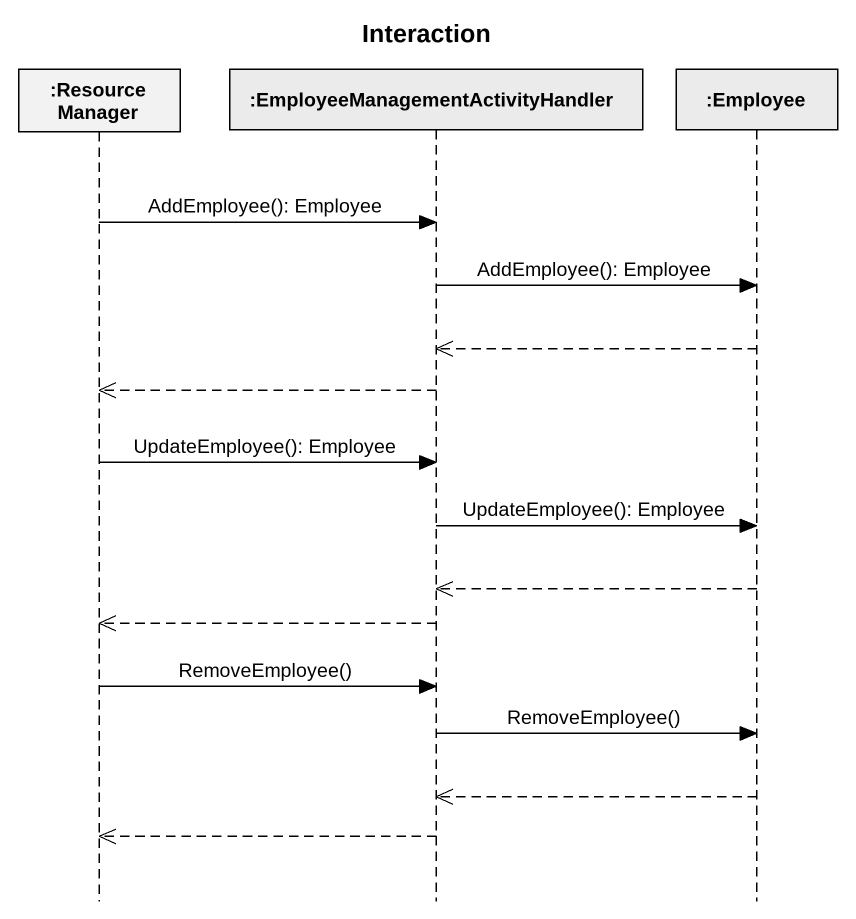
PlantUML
@startuml
title Interaction
hide footbox
participant ":Resource Manager" as Resource_Manager #F2F2F2
participant ":EmployeeManagementActivityHandler" as EmployeeManagementActivityHa #EBEBEB
participant ":Employee" as Employee #EBEBEB

Resource_Manager -> EmployeeManagementActivityHa : AddEmployee(): Employee
EmployeeManagementActivityHa -> Employee : AddEmployee(): Employee
Employee -->> EmployeeManagementActivityHa
EmployeeManagementActivityHa -->> Resource_Manager
Resource_Manager -> EmployeeManagementActivityHa : UpdateEmployee(): Employee
EmployeeManagementActivityHa -> Employee : UpdateEmployee(): Employee
Employee -->> EmployeeManagementActivityHa
EmployeeManagementActivityHa -->> Resource_Manager
Resource_Manager -> EmployeeManagementActivityHa : RemoveEmployee()
EmployeeManagementActivityHa -> Employee : RemoveEmployee()
Employee -->> EmployeeManagementActivityHa
EmployeeManagementActivityHa -->> Resource_Manager
@enduml
